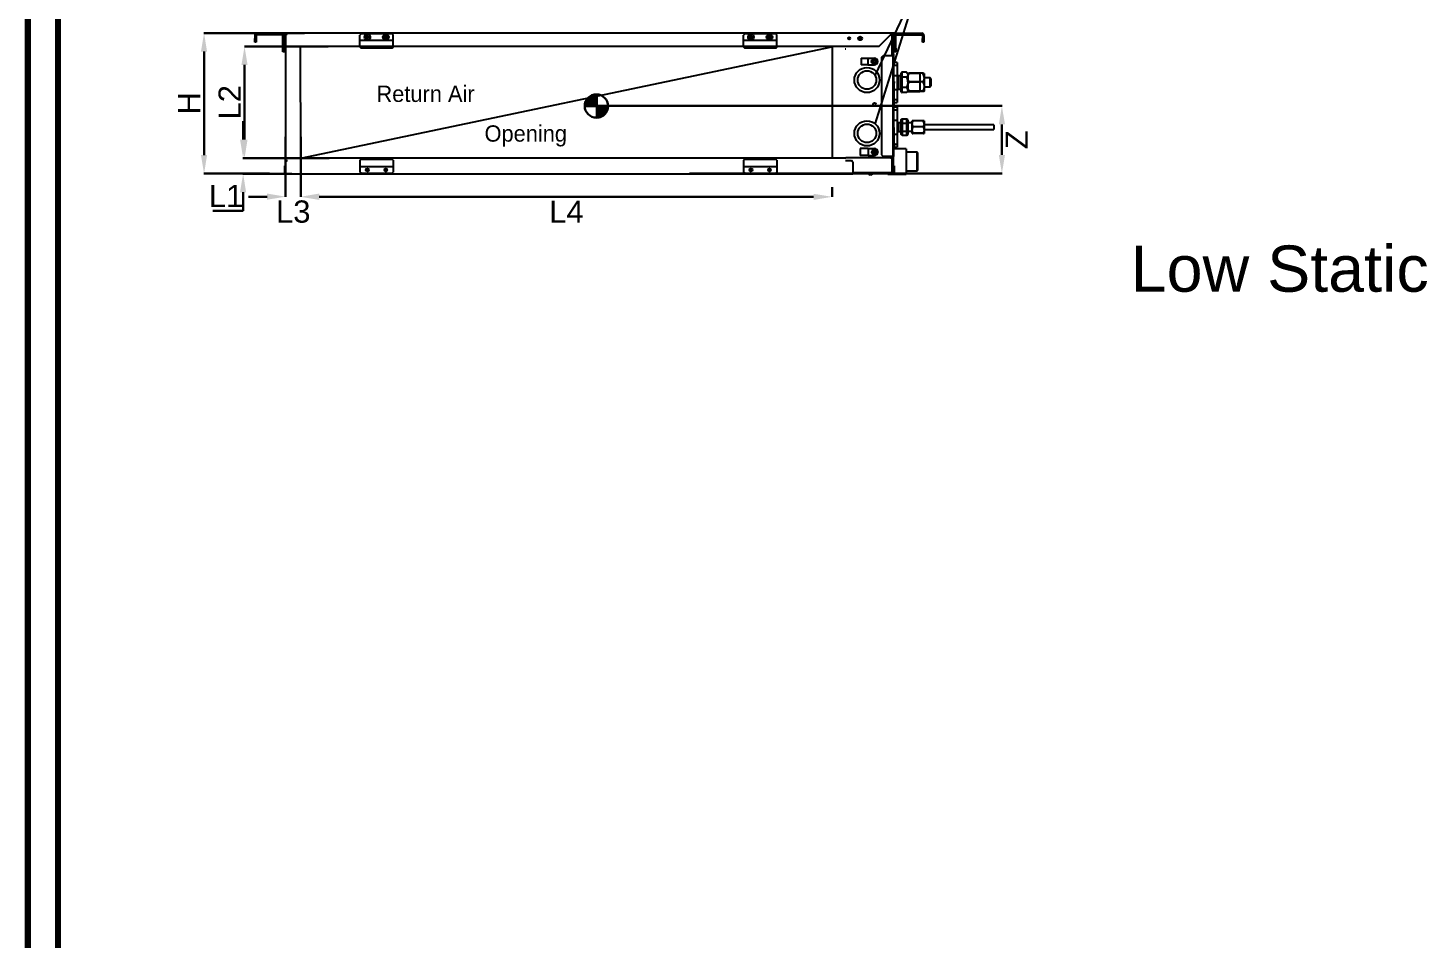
# Model space of a CAD drawing. Extents: x 594 to 813, y 174 to 240.
# Drawn here: x 712.11 to 730.99, y 208.7 to 221 of the extents above; entities that cross this region are included whole.
import ezdxf

# ---------------------------------------------------------------- set-up
doc = ezdxf.new("R2010")
doc.units = 0
doc.header["$MEASUREMENT"] = 0
doc.header["$PDMODE"] = 35
doc.header["$PDSIZE"] = 0.5
doc.layers.get('0').update_dxf_attribs({"linetype": 'CONTINUOUS', "lineweight": 30})
doc.layers.get('Defpoints').update_dxf_attribs({"linetype": 'CONTINUOUS'})
doc.layers.add('AC.REF(S). PIPING', color=3, linetype='CONTINUOUS', lineweight=30)
doc.layers.add('UG-BORDER', color=20, linetype='CONTINUOUS', lineweight=80)
for name, color, linetype in [('LG-AIRCON', 3, 'CONTINUOUS'), ('LG-DIMENSION', 7, 'CONTINUOUS'), ('LG-TEXT', 4, 'CONTINUOUS')]:
    doc.layers.add(name, color=color, linetype=linetype)
doc.styles.add('LG-TEXT', font='arial.ttf')
doc.dimstyles.new('LG-DIMENSION', dxfattribs={"dimtxt": 30, "dimasz": 25, "dimexe": 0.18, "dimexo": 0.0625, "dimgap": 5, "dimtad": 2, "dimtoh": 1, "dimdec": 0, "dimrnd": 0.05, "dimzin": 0, "dimdsep": 46, "dimtxsty": 'LG-TEXT', "dimcen": 0.09, "dimadec": 0, "dimazin": 0, "dimtfac": 1, "dimtdec": 0, "dimtix": 1, "dimtofl": 0, "dimtmove": 0, "dimatfit": 3, "dimfxl": 0.18, "dimtolj": 1, "dimtzin": 0, "dimarcsym": 0})
pattern_1 = [(45, (-6394.51597, 5.7155), (-0.176776695, 0.176776695), [])]

# ---------------------------------------------------------------- blocks, each defined once
blk = doc.blocks.new('*D130')
at = {"layer": 'Defpoints', "color": 0, "transparency": 16777216}
for p in [(-6609, 813.5), (-6473.4, 813.5), (-6520.6, 623.9)]:
    blk.add_point(p, dxfattribs=at)
at = {"layer": 'LG-AIRCON', "color": 0, "lineweight": -2, "transparency": 16777216}
for p, q in [((-6473.4, 813.5), (-6609.2, 813.5)), ((-6609, 648.9), (-6609, 788.5)), ((-6520.6, 623.9), (-6609.2, 623.9))]:
    blk.add_line(p, q, dxfattribs=at)
at = {"layer": 'LG-AIRCON', "color": 0, "transparency": 16777216}
for points in [[(-6613.2, 788.5), (-6604.9, 788.5), (-6609, 813.5)], [(-6613.2, 648.9), (-6604.9, 648.9), (-6609, 623.9)]]:
    blk.add_solid(points, dxfattribs=at)
at = {"layer": 'LG-AIRCON', "color": 0, "transparency": 16777216, "insert": (-6629, 718.7), "char_height": 30, "attachment_point": 5, "rotation": 90, "style": 'LG-TEXT'}
blk.add_mtext('\\A1;H', dxfattribs=at)
blk = doc.blocks.new('*D137')
at = {"layer": 'Defpoints', "color": 0, "transparency": 16777216}
for p in [(-6079.3, 715.3), (-5532.6, 715.3), (-5954.2, 624)]:
    blk.add_point(p, dxfattribs=at)
at = {"layer": 'LG-AIRCON', "color": 0, "lineweight": -2, "transparency": 16777216}
for p, q in [((-6079.2, 715.3), (-5532.4, 715.3)), ((-5532.6, 649), (-5532.6, 690.3)), ((-5954.1, 624), (-5532.4, 624))]:
    blk.add_line(p, q, dxfattribs=at)
at = {"layer": 'LG-AIRCON', "color": 0, "transparency": 16777216}
for points in [[(-5536.7, 690.3), (-5528.4, 690.3), (-5532.6, 715.3)], [(-5536.7, 649), (-5528.4, 649), (-5532.6, 624)]]:
    blk.add_solid(points, dxfattribs=at)
at = {"layer": 'LG-AIRCON', "color": 0, "transparency": 16777216, "insert": (-5512.6, 669.6), "char_height": 30, "attachment_point": 5, "rotation": 90, "style": 'LG-TEXT'}
blk.add_mtext('\\A1;Z', dxfattribs=at)
blk = doc.blocks.new('*D143')
at = {"layer": 'Defpoints', "color": 0, "transparency": 16777216}
for p in [(-6556.3, 644.8), (-6450.4, 644.8), (-6490.6, 623.6)]:
    blk.add_point(p, dxfattribs=at)
at = {"layer": 'LG-AIRCON', "color": 0, "lineweight": -2, "transparency": 16777216}
for p, q in [((-6556.3, 669.8), (-6556.3, 694.8)), ((-6450.5, 644.8), (-6556.5, 644.8)), ((-6490.7, 623.6), (-6556.5, 623.6)), ((-6556.3, 598.6), (-6556.3, 573.6)), ((-6556.3, 573.6), (-6597.2, 573.6))]:
    blk.add_line(p, q, dxfattribs=at)
at = {"layer": 'LG-AIRCON', "color": 0, "transparency": 16777216}
for points in [[(-6560.5, 669.8), (-6552.2, 669.8), (-6556.3, 644.8)], [(-6560.5, 598.6), (-6552.2, 598.6), (-6556.3, 623.6)]]:
    blk.add_solid(points, dxfattribs=at)
at = {"layer": 'LG-AIRCON', "color": 0, "transparency": 16777216, "insert": (-6579.3, 593.6), "char_height": 30, "attachment_point": 5, "style": 'LG-TEXT'}
blk.add_mtext('\\A1;L1', dxfattribs=at)
blk = doc.blocks.new('*D144')
at = {"layer": 'Defpoints', "color": 0, "transparency": 16777216}
for p in [(-6554.4, 795.5), (-6441.6, 795.5), (-6440.4, 644.8)]:
    blk.add_point(p, dxfattribs=at)
at = {"layer": 'LG-AIRCON', "color": 0, "lineweight": -2, "transparency": 16777216}
for p, q in [((-6441.6, 795.5), (-6554.6, 795.5)), ((-6554.4, 669.8), (-6554.4, 770.5)), ((-6440.4, 644.8), (-6554.6, 644.8))]:
    blk.add_line(p, q, dxfattribs=at)
at = {"layer": 'LG-AIRCON', "color": 0, "transparency": 16777216}
for points in [[(-6558.6, 770.5), (-6550.3, 770.5), (-6554.4, 795.5)], [(-6558.6, 669.8), (-6550.3, 669.8), (-6554.4, 644.8)]]:
    blk.add_solid(points, dxfattribs=at)
at = {"layer": 'LG-AIRCON', "color": 0, "transparency": 16777216, "insert": (-6574.5, 720.1), "char_height": 30, "attachment_point": 5, "rotation": 90, "style": 'LG-TEXT'}
blk.add_mtext('\\A1;L2', dxfattribs=at)
blk = doc.blocks.new('*D145')
at = {"layer": 'Defpoints', "color": 0, "transparency": 16777216}
for p in [(-6499, 673.7), (-6478.5, 673.7), (-6478.5, 592.7)]:
    blk.add_point(p, dxfattribs=at)
at = {"layer": 'LG-AIRCON', "color": 0, "lineweight": -2, "transparency": 16777216}
for p, q in [((-6499, 673.6), (-6499, 592.5)), ((-6478.5, 673.6), (-6478.5, 592.5)), ((-6524, 592.7), (-6549, 592.7)), ((-6453.5, 592.7), (-6428.5, 592.7))]:
    blk.add_line(p, q, dxfattribs=at)
at = {"layer": 'LG-AIRCON', "color": 0, "transparency": 16777216}
for points in [[(-6524, 596.9), (-6524, 588.6), (-6499, 592.7)], [(-6453.5, 596.9), (-6453.5, 588.6), (-6478.5, 592.7)]]:
    blk.add_solid(points, dxfattribs=at)
at = {"layer": 'LG-AIRCON', "color": 0, "transparency": 16777216, "insert": (-6488.7, 572.4), "char_height": 30, "attachment_point": 5, "style": 'LG-TEXT'}
blk.add_mtext('\\A1;L3', dxfattribs=at)
blk = doc.blocks.new('*D146')
at = {"layer": 'Defpoints', "color": 0, "transparency": 16777216}
for p in [(-6478.5, 605.7), (-5761.7, 605.7), (-5761.7, 592.5)]:
    blk.add_point(p, dxfattribs=at)
at = {"layer": 'LG-AIRCON', "color": 0, "lineweight": -2, "transparency": 16777216}
for p, q in [((-6478.5, 605.7), (-6478.5, 592.3)), ((-5761.7, 605.7), (-5761.7, 592.3)), ((-6453.5, 592.5), (-5786.7, 592.5))]:
    blk.add_line(p, q, dxfattribs=at)
at = {"layer": 'LG-AIRCON', "color": 0, "transparency": 16777216}
for points in [[(-6453.5, 596.6), (-6453.5, 588.3), (-6478.5, 592.5)], [(-5786.7, 596.6), (-5786.7, 588.3), (-5761.7, 592.5)]]:
    blk.add_solid(points, dxfattribs=at)
at = {"layer": 'LG-AIRCON', "color": 0, "transparency": 16777216, "insert": (-6120.1, 572.5), "char_height": 30, "attachment_point": 5, "style": 'LG-TEXT'}
blk.add_mtext('\\A1;L4', dxfattribs=at)
blk = doc.blocks.new('A$C66FF4859')
at = {"linetype": 'Continuous'}
h = blk.add_hatch(dxfattribs=at)
h.set_pattern_fill('ANSI31', color=3, scale=2)
h.set_pattern_definition(pattern_1)
h.paths.add_polyline_path([(-6079.1, 730.8), (-6084, 730.1), (-6087.5, 728.6), (-6090.7, 726.3, 0.002024), (-6090.8, 726.3), (-6093.2, 723), (-6095, 718.7), (-6095.5, 714.9), (-6079.1, 714.8)])
h = blk.add_hatch(dxfattribs=at)
h.set_pattern_fill('ANSI31', color=3, scale=2)
h.set_pattern_definition(pattern_1)
h.paths.add_polyline_path([(-6064.2, 712.8, 0.004775), (-6064.1, 713), (-6064, 714.8), (-6064, 714.8), (-6079.1, 714.8), (-6079.1, 714.7), (-6079.1, 699.3, 0.000939), (-6079.1, 699.3), (-6076.4, 699.7), (-6074.6, 700.2), (-6072.7, 701, 0.005331), (-6072.5, 701.1), (-6070.3, 702.5), (-6068.6, 703.9, 0.012595), (-6068.1, 704.5), (-6066.7, 706.2, 0.003389), (-6066.6, 706.4), (-6065.6, 708, 0.008247), (-6065.4, 708.5), (-6064.6, 710.7)])
at = {"color": 3, "linetype": 'Continuous'}
for p, q in [((-6079.2, 730.5), (-6079.2, 699.8)), ((-6095.5, 714.9), (-6063.9, 714.8))]:
    blk.add_line(p, q, dxfattribs=at)
at = {"color": 3, "linetype": 'Continuous', "flags": 128}
for points in [[(-6079.1, 730.8), (-6079.1, 714.7), (-6095.5, 714.7), (-6095, 718.7), (-6093.2, 723), (-6090.8, 726.3), (-6087.5, 728.6), (-6084, 730.1), (-6079.1, 730.8)], [(-6064, 714.8), (-6079.1, 714.8), (-6079.1, 699.3), (-6076.4, 699.7), (-6074.6, 700.2), (-6072.6, 701), (-6070.3, 702.5), (-6068.3, 704.2), (-6066.7, 706.3), (-6065.5, 708.3), (-6064.6, 710.7), (-6064.1, 712.9), (-6064, 714.8)]]:
    blk.add_lwpolyline(points, dxfattribs=at)
at = {"color": 3, "linetype": 'Continuous'}
blk.add_circle((-6079.7, 715.1), 15.7, dxfattribs=at)
at = {"layer": 'LG-AIRCON', "color": 7}
for p, q in [((-5649.8, 870.6), (-5703.6, 757.3)), ((-5703.6, 690.7), (-5647.5, 870.6)), ((-6478.6, 644.9), (-5761.9, 795.1))]:
    blk.add_line(p, q, dxfattribs=at)
at = {"layer": 'LG-AIRCON', "color": 3, "linetype": 'Continuous'}
for p, q in [((-6503.6, 813.4), (-6537.6, 813.4)), ((-6500.6, 813.4), (-6499.6, 813.4)), ((-6500.6, 793.4), (-6500.6, 813.4)), ((-6499.6, 793.4), (-6499.6, 813.4)), ((-6497.2, 813.4), (-6499.2, 813.4)), ((-6499.2, 813.4), (-6499.2, 811.4)), ((-6496.4, 812.6), (-6498.4, 812.6)), ((-6498.4, 812.6), (-6498.4, 810.6)), ((-5680.8, 813.4), (-6497.2, 813.4)), ((-6397.2, 812.4), (-6398.7, 810.9)), ((-6355.2, 812.4), (-6397.2, 812.4)), ((-6353.7, 810.9), (-6355.2, 812.4)), ((-5879.6, 812.4), (-5881.1, 810.9)), ((-5837.6, 812.4), (-5879.6, 812.4)), ((-5836.1, 810.9), (-5837.6, 812.4)), ((-5698.8, 795.4), (-5680.8, 813.4)), ((-5679.6, 812.6), (-5681.6, 812.6)), ((-5678.8, 813.4), (-5680.8, 813.4)), ((-5679.6, 785.4), (-5679.6, 812.6)), ((-5678.8, 785.4), (-5678.8, 813.4)), ((-5677.8, 813.4), (-5678.8, 813.4)), ((-5677.8, 813.4), (-5677.8, 793.4)), ((-5674.8, 813.4), (-5640.8, 813.4)), ((-6540.6, 810.4), (-6540.6, 806.4)), ((-6540.6, 806.4), (-6538.6, 806.4)), ((-6540.6, 803.9), (-6540.6, 806.4)), ((-6540.6, 802), (-6540.6, 803.9)), ((-6540.6, 801.4), (-6540.6, 802)), ((-6538.6, 801.4), (-6540.6, 801.4)), ((-6538.6, 810.4), (-6538.6, 806.4)), ((-6538.6, 806.4), (-6538.6, 803.9)), ((-6538.6, 803.9), (-6538.6, 802)), ((-6538.6, 802), (-6538.6, 801.4)), ((-6503.6, 811.4), (-6537.6, 811.4)), ((-6502.6, 793.4), (-6502.6, 810.4)), ((-6502.6, 793.4), (-6500.6, 793.4)), ((-6502.6, 790.9), (-6502.6, 793.4)), ((-6500.6, 793.4), (-6500.6, 810.4)), ((-6500.6, 793.4), (-6499.6, 793.4)), ((-6500.6, 793.4), (-6500.6, 790.9)), ((-6499.6, 793.4), (-6499.6, 788.4)), ((-6499.2, 811.4), (-6499.2, 639.4)), ((-6478.5, 644.8), (-6478.7, 795.4)), ((-5698.8, 795.4), (-6478.6, 795.4)), ((-6398.7, 803.4), (-6398.7, 810.9)), ((-6398.7, 794.9), (-6398.7, 803.4)), ((-6353.7, 803.4), (-6398.7, 803.4)), ((-6398.7, 794.9), (-6397.2, 793.4)), ((-6355.2, 793.4), (-6397.2, 793.4)), ((-6391.4, 808.2), (-6391.4, 807.9)), ((-6390.3, 808.2), (-6391.4, 808.2)), ((-6391.4, 807.9), (-6391.4, 807.5)), ((-6391.4, 807.5), (-6390.3, 807.5)), ((-6389, 808.2), (-6390.3, 808.2)), ((-6390.3, 807.5), (-6389, 807.5)), ((-6388.7, 810.6), (-6389, 810.6)), ((-6389, 809.5), (-6389, 810.6)), ((-6389, 808.2), (-6389, 809.5)), ((-6389, 806.3), (-6389, 807.5)), ((-6389, 805.1), (-6389, 806.3)), ((-6389, 805.1), (-6388.7, 805.1)), ((-6388.3, 810.6), (-6388.7, 810.6)), ((-6388.7, 805.1), (-6388.3, 805.1)), ((-6388.3, 809.5), (-6388.3, 810.6)), ((-6388.3, 808.2), (-6388.3, 809.5)), ((-6387.1, 808.2), (-6388.3, 808.2)), ((-6388.3, 806.3), (-6388.3, 807.5)), ((-6388.3, 807.5), (-6387.1, 807.5)), ((-6388.3, 805.1), (-6388.3, 806.3)), ((-6385.9, 808.2), (-6387.1, 808.2)), ((-6387.1, 807.5), (-6385.9, 807.5)), ((-6385.9, 807.9), (-6385.9, 808.2)), ((-6385.9, 807.5), (-6385.9, 807.9)), ((-6366.4, 808.2), (-6366.4, 807.9)), ((-6365.3, 808.2), (-6366.4, 808.2)), ((-6366.4, 807.9), (-6366.4, 807.5)), ((-6366.4, 807.5), (-6365.3, 807.5)), ((-6364, 808.2), (-6365.3, 808.2)), ((-6365.3, 807.5), (-6364, 807.5)), ((-6363.7, 810.6), (-6364, 810.6)), ((-6364, 809.5), (-6364, 810.6)), ((-6364, 808.2), (-6364, 809.5)), ((-6364, 806.3), (-6364, 807.5)), ((-6364, 805.1), (-6364, 806.3)), ((-6364, 805.1), (-6363.7, 805.1)), ((-6363.3, 810.6), (-6363.7, 810.6)), ((-6363.7, 805.1), (-6363.3, 805.1)), ((-6363.3, 809.5), (-6363.3, 810.6)), ((-6363.3, 808.2), (-6363.3, 809.5)), ((-6362.1, 808.2), (-6363.3, 808.2)), ((-6363.3, 806.3), (-6363.3, 807.5)), ((-6363.3, 807.5), (-6362.1, 807.5)), ((-6363.3, 805.1), (-6363.3, 806.3)), ((-6360.9, 808.2), (-6362.1, 808.2)), ((-6362.1, 807.5), (-6360.9, 807.5)), ((-6360.9, 807.9), (-6360.9, 808.2)), ((-6360.9, 807.5), (-6360.9, 807.9)), ((-6355.2, 793.4), (-6353.7, 794.9)), ((-6353.7, 803.4), (-6353.7, 810.9)), ((-6353.7, 794.9), (-6353.7, 803.4)), ((-5881.1, 803.4), (-5881.1, 810.9)), ((-5881.1, 794.9), (-5881.1, 803.4)), ((-5836.1, 803.4), (-5881.1, 803.4)), ((-5881.1, 794.9), (-5879.6, 793.4)), ((-5837.6, 793.4), (-5879.6, 793.4)), ((-5873.8, 808.2), (-5873.8, 807.9)), ((-5872.7, 808.2), (-5873.8, 808.2)), ((-5873.8, 807.9), (-5873.8, 807.5)), ((-5873.8, 807.5), (-5872.7, 807.5)), ((-5871.4, 808.2), (-5872.7, 808.2)), ((-5872.7, 807.5), (-5871.4, 807.5)), ((-5871.1, 810.6), (-5871.4, 810.6)), ((-5871.4, 809.5), (-5871.4, 810.6)), ((-5871.4, 808.2), (-5871.4, 809.5)), ((-5871.4, 806.3), (-5871.4, 807.5)), ((-5871.4, 805.1), (-5871.4, 806.3)), ((-5871.4, 805.1), (-5871.1, 805.1)), ((-5870.7, 810.6), (-5871.1, 810.6)), ((-5871.1, 805.1), (-5870.7, 805.1)), ((-5870.7, 809.5), (-5870.7, 810.6)), ((-5870.7, 808.2), (-5870.7, 809.5)), ((-5869.5, 808.2), (-5870.7, 808.2)), ((-5870.7, 806.3), (-5870.7, 807.5)), ((-5870.7, 807.5), (-5869.5, 807.5)), ((-5870.7, 805.1), (-5870.7, 806.3)), ((-5868.3, 808.2), (-5869.5, 808.2)), ((-5869.5, 807.5), (-5868.3, 807.5)), ((-5868.3, 807.9), (-5868.3, 808.2)), ((-5868.3, 807.5), (-5868.3, 807.9)), ((-5848.8, 808.2), (-5848.8, 807.9)), ((-5847.7, 808.2), (-5848.8, 808.2)), ((-5848.8, 807.9), (-5848.8, 807.5)), ((-5848.8, 807.5), (-5847.7, 807.5)), ((-5846.4, 808.2), (-5847.7, 808.2)), ((-5847.7, 807.5), (-5846.4, 807.5)), ((-5846.1, 810.6), (-5846.4, 810.6)), ((-5846.4, 809.5), (-5846.4, 810.6)), ((-5846.4, 808.2), (-5846.4, 809.5)), ((-5846.4, 806.3), (-5846.4, 807.5)), ((-5846.4, 805.1), (-5846.4, 806.3)), ((-5846.4, 805.1), (-5846.1, 805.1)), ((-5845.7, 810.6), (-5846.1, 810.6)), ((-5846.1, 805.1), (-5845.7, 805.1)), ((-5845.7, 809.5), (-5845.7, 810.6)), ((-5845.7, 808.2), (-5845.7, 809.5)), ((-5844.5, 808.2), (-5845.7, 808.2)), ((-5845.7, 806.3), (-5845.7, 807.5)), ((-5845.7, 807.5), (-5844.5, 807.5)), ((-5845.7, 805.1), (-5845.7, 806.3)), ((-5843.3, 808.2), (-5844.5, 808.2)), ((-5844.5, 807.5), (-5843.3, 807.5)), ((-5843.3, 807.9), (-5843.3, 808.2)), ((-5843.3, 807.5), (-5843.3, 807.9)), ((-5837.6, 793.4), (-5836.1, 794.9)), ((-5836.1, 803.4), (-5836.1, 810.9)), ((-5836.1, 794.9), (-5836.1, 803.4)), ((-5761.7, 795.1), (-5761.7, 644.6)), ((-5682.6, 811.6), (-5682.6, 811.4)), ((-5680.6, 783), (-5680.6, 808.6)), ((-5680.6, 802.6), (-5680.4, 802.6)), ((-5680.4, 800.6), (-5680.6, 800.6)), ((-5680.4, 809.6), (-5680.4, 783)), ((-5678.8, 793.4), (-5677.8, 793.4)), ((-5677.8, 793.4), (-5677.8, 810.4)), ((-5677.8, 793.4), (-5675.8, 793.4)), ((-5677.8, 790.9), (-5677.8, 793.4)), ((-5675.8, 793.4), (-5675.8, 810.4)), ((-5675.8, 793.4), (-5675.8, 790.9)), ((-5674.8, 811.4), (-5640.8, 811.4)), ((-5639.8, 810.4), (-5639.8, 806.4)), ((-5639.8, 806.4), (-5637.8, 806.4)), ((-5639.8, 803.9), (-5639.8, 806.4)), ((-5639.8, 802), (-5639.8, 803.9)), ((-5639.8, 801.4), (-5639.8, 802)), ((-5637.8, 801.4), (-5639.8, 801.4)), ((-5637.8, 810.4), (-5637.8, 806.4)), ((-5637.8, 806.4), (-5637.8, 803.9)), ((-5637.8, 803.9), (-5637.8, 802)), ((-5637.8, 802), (-5637.8, 801.4)), ((-6502.6, 789), (-6502.6, 790.9)), ((-6502.6, 788.4), (-6502.6, 789)), ((-6500.6, 788.4), (-6502.6, 788.4)), ((-6500.6, 790.9), (-6500.6, 789)), ((-6500.6, 789), (-6500.6, 788.4)), ((-6499.6, 788.4), (-6500.6, 788.4)), ((-5743.2, 791.9), (-5743.9, 791.9)), ((-5722.3, 779.7), (-5722.3, 770.7)), ((-5722.3, 779.7), (-5721.7, 779.7)), ((-5721.7, 779.7), (-5720, 779.7)), ((-5720, 779.7), (-5717.8, 779.7)), ((-5717.8, 779.7), (-5715.5, 779.7)), ((-5715.5, 779.7), (-5713.9, 779.7)), ((-5713.9, 779.7), (-5713.3, 779.7)), ((-5713.3, 779.7), (-5713.3, 770.7)), ((-5713.3, 779.7), (-5704.6, 779.7)), ((-5707.3, 775.5), (-5707.3, 775.2)), ((-5706.2, 775.5), (-5707.3, 775.5)), ((-5707.3, 775.2), (-5707.3, 774.8)), ((-5707.3, 774.8), (-5706.2, 774.8)), ((-5704.9, 775.5), (-5706.2, 775.5)), ((-5706.2, 774.8), (-5704.9, 774.8)), ((-5704.6, 777.9), (-5704.9, 777.9)), ((-5704.9, 776.8), (-5704.9, 777.9)), ((-5704.9, 775.5), (-5704.9, 776.8)), ((-5704.9, 773.6), (-5704.9, 774.8)), ((-5704.2, 777.9), (-5704.6, 777.9)), ((-5704.2, 776.8), (-5704.2, 777.9)), ((-5704.2, 775.5), (-5704.2, 776.8)), ((-5703, 775.5), (-5704.2, 775.5)), ((-5704.2, 773.6), (-5704.2, 774.8)), ((-5704.2, 774.8), (-5703, 774.8)), ((-5701.8, 775.5), (-5703, 775.5)), ((-5703, 774.8), (-5701.8, 774.8)), ((-5701.8, 775.2), (-5701.8, 775.5)), ((-5701.8, 774.8), (-5701.8, 775.2)), ((-5692.8, 783), (-5694.8, 781)), ((-5694.8, 781), (-5694.8, 649)), ((-5679.8, 783), (-5692.8, 783)), ((-5679.8, 783), (-5679.8, 647)), ((-5679.1, 783), (-5679.8, 783)), ((-5679.6, 785.4), (-5678.8, 785.4)), ((-5679.6, 783.4), (-5679.6, 785.4)), ((-5679.6, 783.4), (-5679.6, 783)), ((-5678.8, 783.4), (-5679.6, 783.4)), ((-5678.8, 783), (-5679.1, 783)), ((-5677.8, 788.4), (-5678.8, 788.4)), ((-5678.8, 785.4), (-5678.8, 783.4)), ((-5678.8, 783), (-5678.8, 783.4)), ((-5678.8, 783), (-5678.8, 647)), ((-5674, 774), (-5678.8, 774)), ((-5677.8, 789), (-5677.8, 790.9)), ((-5677.8, 788.4), (-5677.8, 789)), ((-5675.8, 788.4), (-5677.8, 788.4)), ((-5675.8, 790.9), (-5675.8, 789)), ((-5675.8, 789), (-5675.8, 788.4)), ((-5674, 774), (-5674, 773)), ((-5721.7, 770.7), (-5722.3, 770.7)), ((-5720, 770.7), (-5721.7, 770.7)), ((-5717.8, 770.7), (-5720, 770.7)), ((-5715.5, 770.7), (-5717.8, 770.7)), ((-5713.9, 770.7), (-5715.5, 770.7)), ((-5713.3, 770.7), (-5713.9, 770.7)), ((-5713.3, 770.7), (-5704.6, 770.7)), ((-5704.9, 772.4), (-5704.9, 773.6)), ((-5704.9, 772.4), (-5704.6, 772.4)), ((-5704.6, 772.4), (-5704.2, 772.4)), ((-5704.2, 772.4), (-5704.2, 773.6)), ((-5678.8, 770.2), (-5674, 770.2)), ((-5678.8, 756.5), (-5674, 756.5)), ((-5674, 773), (-5674, 770.2)), ((-5674, 770.2), (-5674, 756.5)), ((-5674, 756.5), (-5674, 751.9)), ((-5669.5, 756), (-5673, 756)), ((-5673, 756), (-5673, 755.5)), ((-5673, 755.5), (-5673, 753.9)), ((-5669.5, 755.5), (-5669.5, 756)), ((-5669.5, 753.9), (-5669.5, 755.5)), ((-5668.2, 760.5), (-5668.5, 759.7)), ((-5668.5, 753.4), (-5668.5, 759.7)), ((-5667.5, 760.9), (-5668.2, 760.5)), ((-5667.5, 760.9), (-5667.5, 753.9)), ((-5661.4, 760.9), (-5667.5, 760.9)), ((-5659.5, 759), (-5661.4, 760.9)), ((-5661.4, 760.9), (-5660, 759.2)), ((-5660, 755.6), (-5661.4, 753.9)), ((-5660, 759.2), (-5659.5, 757.4)), ((-5659.5, 757.4), (-5660, 755.6)), ((-5659.5, 759.3), (-5643.5, 759.3)), ((-5659.5, 759.3), (-5659.5, 747.6)), ((-5659.5, 753.5), (-5659, 756.5)), ((-5659, 756.5), (-5657.6, 759.3)), ((-5639.4, 759.3), (-5657.6, 759.3)), ((-5643.5, 759.3), (-5643.5, 753.5)), ((-5638, 756.5), (-5639.4, 759.3)), ((-5638, 759.2), (-5639.4, 759.3)), ((-5637.5, 759), (-5638, 759.2)), ((-5637.5, 753.5), (-5638, 756.5)), ((-5637.5, 759), (-5637.5, 758.5)), ((-5637.5, 758.5), (-5637.5, 756.5)), ((-5637.5, 756.5), (-5637.5, 753.5)), ((-5678.8, 748), (-5678, 748)), ((-5678, 746), (-5678.8, 746)), ((-5678, 748), (-5678, 746)), ((-5678, 713.6), (-5678, 746)), ((-5678, 737.5), (-5674, 737.5)), ((-5674, 751.9), (-5674, 747)), ((-5674, 747), (-5674, 742.1)), ((-5674, 742.1), (-5674, 737.5)), ((-5674, 737.5), (-5674, 723.8)), ((-5673, 753.9), (-5673, 751.5)), ((-5673, 751.5), (-5673, 748.6)), ((-5673, 748.6), (-5673, 745.5)), ((-5673, 745.5), (-5673, 742.5)), ((-5673, 742.5), (-5673, 740.1)), ((-5673, 740.1), (-5673, 738.6)), ((-5673, 738.6), (-5673, 738)), ((-5673, 738), (-5669.5, 738)), ((-5669.5, 751.5), (-5669.5, 753.9)), ((-5669.5, 748.6), (-5669.5, 751.5)), ((-5669.5, 745.5), (-5669.5, 748.6)), ((-5669.5, 742.5), (-5669.5, 745.5)), ((-5669.5, 740.1), (-5669.5, 742.5)), ((-5669.5, 738.6), (-5669.5, 740.1)), ((-5669.5, 738), (-5669.5, 738.6)), ((-5668.2, 753.8), (-5668.5, 753.4)), ((-5668.5, 740.7), (-5668.5, 753.4)), ((-5668.5, 734.3), (-5668.5, 740.7)), ((-5668.5, 740.7), (-5668.2, 740.3)), ((-5667.5, 753.9), (-5668.2, 753.8)), ((-5668.2, 740.3), (-5667.5, 740.1)), ((-5661.4, 753.9), (-5667.5, 753.9)), ((-5667.5, 753.9), (-5667.5, 740.1)), ((-5667.5, 740.1), (-5667.5, 733.2)), ((-5661.4, 740.1), (-5667.5, 740.1)), ((-5661.4, 753.9), (-5660, 750.6)), ((-5660, 743.5), (-5661.4, 740.1)), ((-5661.4, 740.1), (-5660, 738.4)), ((-5660, 750.6), (-5659.5, 747)), ((-5659.5, 747), (-5660, 743.5)), ((-5660, 738.4), (-5659.5, 736.6)), ((-5659.5, 736.6), (-5660, 734.9)), ((-5659.5, 753.5), (-5659.5, 750.7)), ((-5659.5, 750.7), (-5659.5, 753.5)), ((-5659, 750.5), (-5659.5, 753.5)), ((-5659.5, 750.7), (-5659.5, 747.6)), ((-5659.5, 747.6), (-5659.5, 750.7)), ((-5659.5, 747.6), (-5643.5, 747.6)), ((-5659.5, 747.6), (-5659.5, 735.3)), ((-5659.5, 741.5), (-5659, 744.6)), ((-5659.5, 741.5), (-5659.5, 738.7)), ((-5659.5, 738.7), (-5659.5, 741.5)), ((-5659, 738.3), (-5659.5, 741.5)), ((-5659.5, 738.7), (-5659.5, 736.6)), ((-5659.5, 736.6), (-5659.5, 738.7)), ((-5657.6, 747.6), (-5659, 750.5)), ((-5659, 744.6), (-5657.6, 747.6)), ((-5657.6, 735.3), (-5659, 738.3)), ((-5639.4, 747.6), (-5657.6, 747.6)), ((-5643.5, 753.5), (-5643.5, 747.6)), ((-5643.5, 747.6), (-5643.5, 741.5)), ((-5643.5, 741.5), (-5643.5, 735.3)), ((-5638, 750.5), (-5639.4, 747.6)), ((-5639.4, 747.6), (-5638, 744.6)), ((-5638, 738.3), (-5639.4, 735.3)), ((-5637.5, 753.5), (-5638, 750.5)), ((-5638, 744.6), (-5637.5, 741.5)), ((-5637.5, 741.5), (-5638, 738.3)), ((-5637.5, 753.5), (-5637.5, 749.6)), ((-5629.4, 753.2), (-5637.5, 753.2)), ((-5637.5, 749.6), (-5637.5, 745.5)), ((-5637.5, 745.5), (-5637.5, 741.5)), ((-5637.5, 741.5), (-5637.5, 738.2)), ((-5637.5, 740.8), (-5629.4, 740.8)), ((-5637.5, 738.2), (-5637.5, 735.9)), ((-5628.5, 752.3), (-5629.4, 753.2)), ((-5629.4, 752.6), (-5629.4, 753.2)), ((-5629.4, 750.9), (-5629.4, 752.6)), ((-5629.4, 748.4), (-5629.4, 750.9)), ((-5629.4, 745.6), (-5629.4, 748.4)), ((-5629.4, 743.2), (-5629.4, 745.6)), ((-5629.4, 741.4), (-5629.4, 743.2)), ((-5629.4, 740.8), (-5628.5, 741.7)), ((-5629.4, 740.8), (-5629.4, 741.4)), ((-5628.5, 752.3), (-5628.5, 751.8)), ((-5628.5, 751.8), (-5628.5, 750.3)), ((-5628.5, 750.3), (-5628.5, 748.2)), ((-5628.5, 748.2), (-5628.5, 745.8)), ((-5628.5, 745.8), (-5628.5, 743.7)), ((-5628.5, 743.7), (-5628.5, 742.2)), ((-5628.5, 742.2), (-5628.5, 741.7)), ((-5678, 723.8), (-5674, 723.8)), ((-5678, 720), (-5674, 720)), ((-5674, 723.8), (-5674, 721)), ((-5674, 721), (-5674, 720)), ((-5668.5, 734.3), (-5668.2, 733.5)), ((-5668.2, 733.5), (-5667.5, 733.2)), ((-5661.4, 733.2), (-5667.5, 733.2)), ((-5661.4, 733.2), (-5659.5, 735)), ((-5660, 734.9), (-5661.4, 733.2)), ((-5659.5, 735.3), (-5643.5, 735.3)), ((-5659.5, 735.3), (-5659.5, 735)), ((-5659.5, 735), (-5659, 735.2)), ((-5659.5, 735.1), (-5659.5, 735)), ((-5659.5, 735), (-5659.5, 735)), ((-5659, 734.9), (-5659.5, 735)), ((-5659.5, 734.7), (-5643.5, 734.7)), ((-5659, 735.2), (-5657.6, 735.3)), ((-5657.6, 734.7), (-5659, 734.9)), ((-5639.4, 735.3), (-5657.6, 735.3)), ((-5639.4, 734.7), (-5657.6, 734.7)), ((-5643.5, 735.3), (-5643.5, 735)), ((-5643.5, 735), (-5643.5, 734.7)), ((-5639.4, 735.3), (-5638, 735.2)), ((-5638, 734.9), (-5639.4, 734.7)), ((-5638, 735.2), (-5637.5, 735)), ((-5637.5, 735), (-5638, 734.9)), ((-5637.5, 735.9), (-5637.5, 735)), ((-5673.8, 713.6), (-5678.8, 713.6)), ((-5678.8, 709.8), (-5673.8, 709.8)), ((-5673.8, 713.6), (-5673.8, 712.6)), ((-5673.8, 712.6), (-5673.8, 709.8)), ((-5673.8, 709.8), (-5673.8, 696.1)), ((-5678.8, 696.1), (-5673.8, 696.1)), ((-5678, 685.9), (-5678.8, 685.9)), ((-5678, 665), (-5678, 685.9)), ((-5673.8, 696.1), (-5673.8, 691.5)), ((-5673.8, 691.5), (-5673.8, 686.6)), ((-5673.8, 686.6), (-5673.8, 681.7)), ((-5673.8, 681.7), (-5673.8, 677.1)), ((-5669.3, 692.6), (-5672.8, 692.6)), ((-5672.8, 692.6), (-5672.8, 692)), ((-5672.8, 692), (-5672.8, 690.4)), ((-5672.8, 690.4), (-5672.8, 688)), ((-5672.8, 688), (-5672.8, 685.3)), ((-5672.8, 685.3), (-5672.8, 682.9)), ((-5672.8, 682.9), (-5672.8, 681.2)), ((-5672.8, 681.2), (-5672.8, 680.6)), ((-5672.8, 680.6), (-5669.3, 680.6)), ((-5669.3, 692), (-5669.3, 692.6)), ((-5669.3, 690.4), (-5669.3, 692)), ((-5669.3, 688), (-5669.3, 690.4)), ((-5669.3, 685.3), (-5669.3, 688)), ((-5669.3, 682.9), (-5669.3, 685.3)), ((-5669.3, 681.2), (-5669.3, 682.9)), ((-5669.3, 680.6), (-5669.3, 681.2)), ((-5668.3, 696.4), (-5668, 697.2)), ((-5668.3, 691.5), (-5668.3, 696.4)), ((-5668.3, 691.5), (-5668, 691.9)), ((-5668.3, 681.7), (-5668.3, 691.5)), ((-5668.3, 676.8), (-5668.3, 681.7)), ((-5668, 681.3), (-5668.3, 681.7)), ((-5668, 697.2), (-5667.3, 697.6)), ((-5668, 691.9), (-5667.3, 692.1)), ((-5667.3, 681.1), (-5668, 681.3)), ((-5667.3, 697.6), (-5667.3, 692.1)), ((-5667.3, 697.6), (-5660.8, 697.6)), ((-5667.3, 692.1), (-5667.3, 681.1)), ((-5667.3, 692.1), (-5660.8, 692.1)), ((-5667.3, 681.1), (-5660.8, 681.1)), ((-5667.3, 681.1), (-5667.3, 675.6)), ((-5660.8, 692.1), (-5660.8, 697.6)), ((-5659.7, 697.1), (-5660.8, 697.6)), ((-5660.8, 681.1), (-5660.8, 692.1)), ((-5659.7, 691.9), (-5660.8, 692.1)), ((-5660.8, 681.1), (-5659.7, 681.4)), ((-5660.8, 675.6), (-5660.8, 681.1)), ((-5659.3, 695.9), (-5659.7, 697.1)), ((-5659.3, 691.3), (-5659.7, 691.9)), ((-5659.7, 681.4), (-5659.3, 682)), ((-5659.3, 695.9), (-5659.3, 691.3)), ((-5653.7, 692.2), (-5659.3, 692.2)), ((-5659.3, 691.3), (-5659.3, 682)), ((-5659.3, 682), (-5659.3, 677.3)), ((-5659.3, 681.1), (-5653.6, 681.1)), ((-5653.7, 692.1), (-5653.6, 691.3)), ((-5653.3, 695.2), (-5653.6, 695.1)), ((-5653.6, 694.7), (-5653.6, 695.1)), ((-5653.6, 693.4), (-5653.6, 694.7)), ((-5653.6, 691.2), (-5653.6, 693.4)), ((-5653.6, 691.2), (-5653.3, 693.3)), ((-5653.6, 688.5), (-5653.6, 691.2)), ((-5653.3, 689.1), (-5653.6, 691.2)), ((-5653.6, 685.5), (-5653.6, 688.5)), ((-5653.6, 682.7), (-5653.6, 685.5)), ((-5653.6, 682.7), (-5653.3, 684.9)), ((-5653.6, 680.4), (-5653.6, 682.7)), ((-5653.3, 680.5), (-5653.6, 682.7)), ((-5653.6, 678.8), (-5653.6, 680.4)), ((-5653.3, 693.3), (-5652.3, 695.3)), ((-5652.3, 695.3), (-5653.3, 695.2)), ((-5652.3, 687.1), (-5653.3, 689.1)), ((-5653.3, 684.9), (-5652.3, 687.1)), ((-5652.3, 678.3), (-5653.3, 680.5)), ((-5639, 695.3), (-5652.3, 695.3)), ((-5639, 687.1), (-5652.3, 687.1)), ((-5638, 693.3), (-5639, 695.3)), ((-5638, 695.2), (-5639, 695.3)), ((-5638, 689.1), (-5639, 687.1)), ((-5639, 687.1), (-5638, 684.9)), ((-5638, 680.5), (-5639, 678.3)), ((-5637.6, 695.1), (-5638, 695.2)), ((-5637.6, 691.2), (-5638, 693.3)), ((-5637.6, 691.2), (-5638, 689.1)), ((-5638, 684.9), (-5637.6, 682.7)), ((-5637.6, 682.7), (-5638, 680.5)), ((-5637.6, 695.1), (-5637.6, 694.7)), ((-5637.6, 694.7), (-5637.6, 693.4)), ((-5637.6, 693.4), (-5637.6, 691.2)), ((-5637.6, 691.2), (-5637.6, 688.5)), ((-5543.6, 689.8), (-5637.6, 689.8)), ((-5637.6, 688.5), (-5637.6, 685.5)), ((-5637.6, 685.5), (-5637.6, 682.7)), ((-5637.6, 683.4), (-5543.6, 683.4)), ((-5637.6, 682.7), (-5637.6, 680.4)), ((-5637.6, 680.4), (-5637.6, 678.8)), ((-5543.6, 689.8), (-5543.6, 689.2)), ((-5543.6, 689.2), (-5543.6, 687.6)), ((-5543.6, 687.6), (-5543.6, 685.6)), ((-5543.6, 685.6), (-5543.6, 684)), ((-5543.6, 684), (-5543.6, 683.4)), ((-5678.8, 665), (-5678, 665)), ((-5678.8, 662), (-5678, 662)), ((-5678, 677.1), (-5673.8, 677.1)), ((-5678, 665), (-5678, 662)), ((-5678, 663.4), (-5673.8, 663.4)), ((-5678, 662), (-5678, 657.2)), ((-5673.8, 677.1), (-5673.8, 663.4)), ((-5673.8, 663.4), (-5673.8, 660.6)), ((-5668, 676), (-5668.3, 676.8)), ((-5667.3, 675.6), (-5668, 676)), ((-5667.3, 675.6), (-5660.8, 675.6)), ((-5660.8, 675.6), (-5659.7, 676.1)), ((-5659.7, 676.1), (-5659.3, 677.3)), ((-5653.6, 678.1), (-5653.6, 678.8)), ((-5653.6, 678.1), (-5653.3, 678.2)), ((-5653.3, 678), (-5653.6, 678.1)), ((-5653.3, 678.2), (-5652.3, 678.3)), ((-5652.3, 677.9), (-5653.3, 678)), ((-5639, 678.3), (-5652.3, 678.3)), ((-5639, 677.9), (-5652.3, 677.9)), ((-5639, 678.3), (-5638, 678.2)), ((-5638, 678), (-5639, 677.9)), ((-5638, 678.2), (-5637.6, 678.1)), ((-5637.6, 678.1), (-5638, 678)), ((-5637.6, 678.8), (-5637.6, 678.1)), ((-6497.2, 644.9), (-6496.5, 644.9)), ((-6496.5, 644.9), (-6494.9, 644.9)), ((-5743.2, 644.9), (-6478.6, 644.9)), ((-6397.2, 643.4), (-6398.7, 641.9)), ((-6398.7, 641.9), (-6398.7, 633.4)), ((-6397.2, 643.4), (-6355.2, 643.4)), ((-6353.7, 641.9), (-6355.2, 643.4)), ((-6353.7, 641.9), (-6353.7, 633.4)), ((-5879.6, 643.4), (-5881.1, 641.9)), ((-5881.1, 641.9), (-5881.1, 633.4)), ((-5879.6, 643.4), (-5837.6, 643.4)), ((-5836.1, 641.9), (-5837.6, 643.4)), ((-5836.1, 641.9), (-5836.1, 633.4)), ((-5745.5, 644.9), (-5746.9, 644.9)), ((-5743.9, 644.9), (-5745.5, 644.9)), ((-5683.6, 645), (-5743.2, 645)), ((-5723.9, 657.7), (-5723.9, 648.3)), ((-5723.4, 657.7), (-5723.9, 657.7)), ((-5723.4, 648.3), (-5723.9, 648.3)), ((-5721.8, 657.7), (-5723.4, 657.7)), ((-5721.8, 648.3), (-5723.4, 648.3)), ((-5719.6, 657.7), (-5721.8, 657.7)), ((-5719.6, 648.3), (-5721.8, 648.3)), ((-5717.2, 657.7), (-5719.6, 657.7)), ((-5717.2, 648.3), (-5719.6, 648.3)), ((-5715, 657.7), (-5717.2, 657.7)), ((-5715, 648.3), (-5717.2, 648.3)), ((-5713.4, 657.7), (-5715, 657.7)), ((-5713.4, 648.3), (-5715, 648.3)), ((-5712.9, 657.7), (-5713.4, 657.7)), ((-5712.9, 648.3), (-5713.4, 648.3)), ((-5712.9, 657.7), (-5712.9, 648.3)), ((-5712.9, 657.7), (-5712.9, 657.7)), ((-5712.9, 657.7), (-5712.8, 657.7)), ((-5712.8, 648.3), (-5712.9, 648.3)), ((-5712.9, 648.3), (-5712.9, 648.3)), ((-5712.8, 657.7), (-5712.8, 648.3)), ((-5712.8, 657.7), (-5704.6, 657.7)), ((-5712.8, 648.3), (-5704.6, 648.3)), ((-5706.8, 653.3), (-5706.8, 653)), ((-5705.7, 653.3), (-5706.8, 653.3)), ((-5706.8, 653), (-5706.8, 652.6)), ((-5706.8, 652.6), (-5705.7, 652.6)), ((-5704.4, 653.3), (-5705.7, 653.3)), ((-5705.7, 652.6), (-5704.4, 652.6)), ((-5704.1, 655.7), (-5704.4, 655.7)), ((-5704.4, 654.6), (-5704.4, 655.7)), ((-5704.4, 653.3), (-5704.4, 654.6)), ((-5704.4, 651.4), (-5704.4, 652.6)), ((-5704.4, 650.2), (-5704.4, 651.4)), ((-5704.4, 650.2), (-5704.1, 650.2)), ((-5703.7, 655.7), (-5704.1, 655.7)), ((-5704.1, 650.2), (-5703.7, 650.2)), ((-5703.7, 654.6), (-5703.7, 655.7)), ((-5703.7, 653.3), (-5703.7, 654.6)), ((-5702.5, 653.3), (-5703.7, 653.3)), ((-5703.7, 651.4), (-5703.7, 652.6)), ((-5703.7, 652.6), (-5702.5, 652.6)), ((-5703.7, 650.2), (-5703.7, 651.4)), ((-5701.3, 653.3), (-5702.5, 653.3)), ((-5702.5, 652.6), (-5701.3, 652.6)), ((-5701.3, 653), (-5701.3, 653.3)), ((-5701.3, 652.6), (-5701.3, 653)), ((-5700.1, 653.2), (-5700.1, 652.8)), ((-5694.8, 649), (-5692.8, 647)), ((-5679.8, 647), (-5692.8, 647)), ((-5680.6, 642), (-5680.6, 647)), ((-5680.6, 625), (-5680.6, 642)), ((-5680.4, 640.2), (-5680.4, 647)), ((-5679.1, 647), (-5679.8, 647)), ((-5679.6, 624.4), (-5679.6, 647)), ((-5678.8, 647), (-5679.1, 647)), ((-5661.6, 657.2), (-5678.8, 657.2)), ((-5678.8, 624.4), (-5678.8, 647)), ((-5678, 659.6), (-5673.8, 659.6)), ((-5673.8, 660.6), (-5673.8, 659.6)), ((-5661.6, 657.2), (-5661.6, 656.6)), ((-5661.6, 656.6), (-5661.6, 655)), ((-5661.6, 655), (-5661.6, 652.4)), ((-5646.9, 652.7), (-5661.6, 652.9)), ((-5661.6, 652.4), (-5661.6, 649)), ((-5661.6, 649), (-5661.6, 645)), ((-5661.6, 645), (-5661.6, 640.7)), ((-5646.9, 652.2), (-5646.9, 652.7)), ((-5646.9, 650.7), (-5646.9, 652.2)), ((-5646.9, 648.4), (-5646.9, 650.7)), ((-5646.9, 645.4), (-5646.9, 648.4)), ((-5646.9, 642), (-5646.9, 645.4)), ((-5646.9, 638.4), (-5646.9, 642)), ((-5646.6, 652.4), (-5646.6, 651.8)), ((-5646.6, 651.8), (-5646.6, 650.1)), ((-5646.6, 650.1), (-5646.6, 647.4)), ((-5646.6, 647.4), (-5646.6, 643.9)), ((-5646.6, 643.9), (-5646.6, 640.2)), ((-6500, 632.4), (-6500, 634.4)), ((-6500, 634.4), (-6499.2, 634.4)), ((-6499.2, 632.4), (-6500, 632.4)), ((-6500, 624.4), (-6500, 632.4)), ((-6499.2, 624.4), (-6500, 624.4)), ((-6497.2, 641.4), (-6499.2, 639.4)), ((-6499.2, 639.4), (-6499.2, 623.4)), ((-6499.2, 623.4), (-5733.6, 623.4)), ((-6497.2, 641.4), (-6496.6, 641.4)), ((-6398.7, 633.4), (-6353.7, 633.4)), ((-6398.7, 633.4), (-6398.7, 625.9)), ((-6398.7, 625.9), (-6397.2, 624.4)), ((-6397.2, 624.4), (-6355.2, 624.4)), ((-6355.2, 624.4), (-6353.7, 625.9)), ((-6353.7, 633.4), (-6353.7, 625.9)), ((-5881.1, 633.4), (-5836.1, 633.4)), ((-5881.1, 633.4), (-5881.1, 625.9)), ((-5881.1, 625.9), (-5879.6, 624.4)), ((-5879.6, 624.4), (-5837.6, 624.4)), ((-5837.6, 624.4), (-5836.1, 625.9)), ((-5836.1, 633.4), (-5836.1, 625.9)), ((-5743.8, 641.4), (-5735.6, 641.4)), ((-5733.6, 639.4), (-5735.6, 641.4)), ((-5733.6, 639.4), (-5733.6, 623.4)), ((-5680.6, 625), (-5733.6, 625)), ((-5733.6, 624.2), (-5680.6, 624.2)), ((-5712.9, 623.4), (-5733.6, 623.4)), ((-5712.7, 624), (-5713.5, 624)), ((-5710.6, 624), (-5712.7, 624)), ((-5712.1, 623), (-5712.3, 623)), ((-5712.3, 623), (-5711.2, 622.5)), ((-5712, 623), (-5712.1, 623)), ((-5710.9, 622.5), (-5712, 623)), ((-5708.1, 624), (-5710.6, 624)), ((-5709.3, 622.5), (-5708.9, 623)), ((-5708.5, 623), (-5708.9, 623)), ((-5708.7, 622.5), (-5708.2, 623)), ((-5708.2, 623), (-5708.5, 623)), ((-5706.4, 624), (-5708.1, 624)), ((-5705.7, 624), (-5706.4, 624)), ((-5704.8, 623.4), (-5706.4, 623.4)), ((-5704.8, 623.4), (-5704.8, 624.2)), ((-5702.8, 623.4), (-5704.8, 623.4)), ((-5702.8, 624.2), (-5702.8, 623.4)), ((-5679.8, 623.4), (-5702.8, 623.4)), ((-5686.6, 623.4), (-5686.6, 623.2)), ((-5686.6, 623.2), (-5661.6, 623.2)), ((-5686.6, 623.2), (-5686.6, 623.2)), ((-5680.6, 637.2), (-5680.5, 637.2)), ((-5680.6, 627.4), (-5679.6, 627.4)), ((-5680.4, 625.4), (-5680.6, 625.4)), ((-5680.6, 624.4), (-5680.6, 625)), ((-5680.6, 624.2), (-5680.6, 624.4)), ((-5679.8, 624.2), (-5680.6, 624.2)), ((-5680.5, 637.2), (-5680.4, 637.2)), ((-5680.4, 640.2), (-5679.6, 640.2)), ((-5680.4, 638.1), (-5680.4, 640.2)), ((-5680.4, 637.2), (-5680.4, 638.1)), ((-5679.6, 637.2), (-5680.4, 637.2)), ((-5680.4, 625.2), (-5680.4, 626.2)), ((-5679.6, 626.2), (-5680.4, 626.2)), ((-5679.6, 625.2), (-5680.4, 625.2)), ((-5679.8, 624.2), (-5679.8, 623.4)), ((-5679, 623.4), (-5679.8, 623.4)), ((-5679.6, 625), (-5679.6, 625)), ((-5678.8, 624.4), (-5679.6, 624.4)), ((-5679, 623.8), (-5679, 623.4)), ((-5678.8, 634.4), (-5678, 634.4)), ((-5678, 632.4), (-5678.8, 632.4)), ((-5678, 634.4), (-5678, 632.4)), ((-5678, 632.4), (-5678, 624.4)), ((-5661.6, 640.7), (-5661.6, 636.4)), ((-5661.6, 636.4), (-5661.6, 632.3)), ((-5661.6, 632.3), (-5661.6, 628.8)), ((-5661.6, 628.8), (-5661.6, 625.9)), ((-5661.6, 627.5), (-5646.9, 627.6)), ((-5661.6, 625.9), (-5661.6, 623.9)), ((-5661.6, 623.9), (-5661.6, 623.2)), ((-5646.9, 635), (-5646.9, 638.4)), ((-5646.9, 632), (-5646.9, 635)), ((-5646.9, 629.6), (-5646.9, 632)), ((-5646.9, 628.2), (-5646.9, 629.6)), ((-5646.9, 627.6), (-5646.9, 628.2)), ((-5646.6, 640.2), (-5646.6, 636.4)), ((-5646.6, 636.4), (-5646.6, 633)), ((-5646.6, 633), (-5646.6, 630.3)), ((-5646.6, 630.3), (-5646.6, 628.5)), ((-5646.6, 628.5), (-5646.6, 627.9)), ((-5711.2, 622.5), (-5710.1, 622.2)), ((-5709.8, 622.2), (-5710.9, 622.5)), ((-5710.1, 622.2), (-5710.1, 622.2)), ((-5709.8, 622.2), (-5709.3, 622.5)), ((-5709.6, 622.3), (-5709.5, 622.2)), ((-5709.5, 622.2), (-5709.4, 622.2)), ((-5709.4, 622.2), (-5709.4, 622.4)), ((-5709.4, 622.2), (-5709.3, 622.2)), ((-5709.3, 622.2), (-5709.1, 622.2)), ((-5709.1, 622.2), (-5709.1, 622.6)), ((-5709.1, 622.2), (-5708.7, 622.5)), ((-5708.9, 622.2), (-5709.1, 622.2)), ((-5708.7, 622.3), (-5708.9, 622.2))]:
    blk.add_line(p, q, dxfattribs=at)
for centre, radius in [((-6388.7, 807.9), 3.89), ((-6388.7, 807.9), 3.87), ((-6363.7, 807.9), 3.89), ((-6363.7, 807.9), 3.87), ((-5871.1, 807.9), 3.89), ((-5871.1, 807.9), 3.87), ((-5846.1, 807.9), 3.89), ((-5846.1, 807.9), 3.87), ((-5738.6, 806.4), 1.5), ((-5723.8, 806.4), 2.5), ((-5723.8, 806.4), 1.5), ((-5704.6, 775.2), 3.89), ((-5704.6, 775.2), 3.87), ((-5714.6, 750.2), 17), ((-5714.6, 750.2), 12.5), ((-5704.6, 717.6), 2), ((-5714.6, 678.2), 17), ((-5714.6, 678.2), 12.5), ((-5704.1, 653), 3.89), ((-5704.1, 653), 3.87), ((-6388.7, 628.9), 2), ((-6388.7, 628.9), 1.5), ((-6363.7, 628.9), 2), ((-6363.7, 628.9), 1.5), ((-5871.1, 628.9), 2), ((-5871.1, 628.9), 1.5), ((-5846.1, 628.9), 2), ((-5846.1, 628.9), 1.5)]:
    blk.add_circle(centre, radius, dxfattribs=at)
for centre, radius, start, end in [((-6537.6, 810.4), 3, 90, 180), ((-6503.6, 810.4), 3, 0, 90), ((-5682.6, 809.6), 2.2, 0, 85.0022), ((-5682.6, 809.6), 3, 0, 73.125), ((-5674.8, 810.4), 3, 90, 180), ((-5640.8, 810.4), 3, 0, 90), ((-6537.6, 810.4), 1, 90, 180), ((-6503.6, 810.4), 1, 0, 90), ((-5683.6, 808.6), 3, 0, 73.125), ((-5674.8, 810.4), 1, 90, 180), ((-5640.8, 810.4), 1, 0, 90), ((-5704.6, 775.2), 4.5, 270, 90), ((-5673, 757), 1, 180, 270), ((-5669.5, 757), 1, 270, 0), ((-5673, 737), 1, 90, 180), ((-5669.5, 737), 1, 0, 90), ((-5672.8, 693.6), 1, 180, 270), ((-5672.8, 679.6), 1, 90, 180), ((-5669.3, 693.6), 1, 270, 0), ((-5669.3, 679.6), 1, 0, 90), ((-5704.6, 653.2), 4.5, 0, 90), ((-5704.6, 652.8), 4.5, 270, 0), ((-5683.6, 642), 3, 0, 90), ((-5646.9, 652.4), 0.3, 0, 89.3634), ((-6499, 624.4), 1, 180, 258.4617), ((-5713.4, 624.1), 0.1, 90, 219.2461), ((-5709.6, 627.2), 5, 219.2461, 259.4704), ((-5709.6, 627.2), 5, 280.5296, 320.7539), ((-5705.8, 624.1), 0.1, 320.7539, 90), ((-5680.6, 626.2), 1, 0, 90), ((-5680.6, 626.2), 0.2, 0, 90), ((-5680.6, 625.2), 1, 270, 0), ((-5680.6, 625.2), 0.2, 270, 0), ((-5679.8, 624.4), 0.2, 270, 0), ((-5679.8, 624.4), 1, 270, 0), ((-5679, 624.4), 1, 270, 0), ((-5646.9, 627.9), 0.3, 270.6366, 0)]:
    blk.add_arc(centre, radius, start, end, dxfattribs=at)
at = {"layer": 'LG-DIMENSION', "char_height": 22, "attachment_point": 1}
for s, insert, width in [('Return Air', (-6376.4, 742.6), 199.701), ('Opening', (-6230.6, 689), 57.18)]:
    blk.add_mtext(s, dxfattribs=dict(at, insert=insert, width=width))
at = {"layer": 'LG-TEXT', "color": 2, "style": 'LG-TEXT'}
blk.add_text('Low Static', height=62.4, dxfattribs=at).set_placement((-5358.8, 464.4))
at = {"layer": 'LG-AIRCON', "color": 7}
for base, p1, p2, text, picture, middle in [((-6609, 813.5), (-6520.6, 623.9), (-6473.4, 813.5), 'H', '*D130', (-6629, 718.7)), ((-6554.4, 795.5), (-6440.4, 644.8), (-6441.6, 795.5), 'L2', '*D144', (-6574.5, 720.1)), ((-5532.6, 715.3), (-5954.2, 624), (-6079.3, 715.3), 'Z', '*D137', (-5512.6, 669.6))]:
    dim = blk.add_linear_dim(base=base, p1=p1, p2=p2, angle=90, text=text, dimstyle='LG-DIMENSION', dxfattribs=at)
    dim.commit()
    dim.dimension.update_dxf_attribs({"geometry": picture, "text_midpoint": middle})
dim = blk.add_linear_dim(base=(-6556.3, 644.8), p1=(-6490.6, 623.6), p2=(-6450.4, 644.8), angle=90, text='L1', dimstyle='LG-DIMENSION', dxfattribs=at)
dim.commit()
dim.dimension.update_dxf_attribs({"geometry": '*D143', "text_midpoint": (-6579.3, 573.6), "dimtype": 128})
for base, p1, p2, text, picture, middle in [((-6478.5, 592.7), (-6499, 673.7), (-6478.5, 673.7), 'L3', '*D145', (-6488.7, 572.4)), ((-5761.7, 592.5), (-6478.5, 605.7), (-5761.7, 605.7), 'L4', '*D146', (-6120.1, 572.5))]:
    dim = blk.add_linear_dim(base=base, p1=p1, p2=p2, text=text, dimstyle='LG-DIMENSION', dxfattribs=at)
    dim.commit()
    dim.dimension.update_dxf_attribs({"geometry": picture, "text_midpoint": middle})

msp = doc.modelspace()

# ---------------------------------------------------------------- linework, layer by layer
at = {"layer": 'UG-BORDER'}
msp.add_line((712.113, 240.494), (712.113, 173.794), dxfattribs=at)
at = {"layer": 'UG-BORDER', "color": 7}
for p, q in [((712.113, 173.794), (712.113, 240.494)), ((712.518, 240.09), (712.518, 174.199))]:
    msp.add_line(p, q, dxfattribs=at)

# ---------------------------------------------------------------- block references
at = {"layer": 'AC.REF(S). PIPING', "linetype": 'Continuous', "xscale": 0.0099999999999909, "yscale": 0.0099999999999909, "zscale": 0.0099999999999909}
msp.add_blockref('A$C66FF4859', (780.579, 212.797), dxfattribs=at)

doc.saveas('drawing.dxf')
